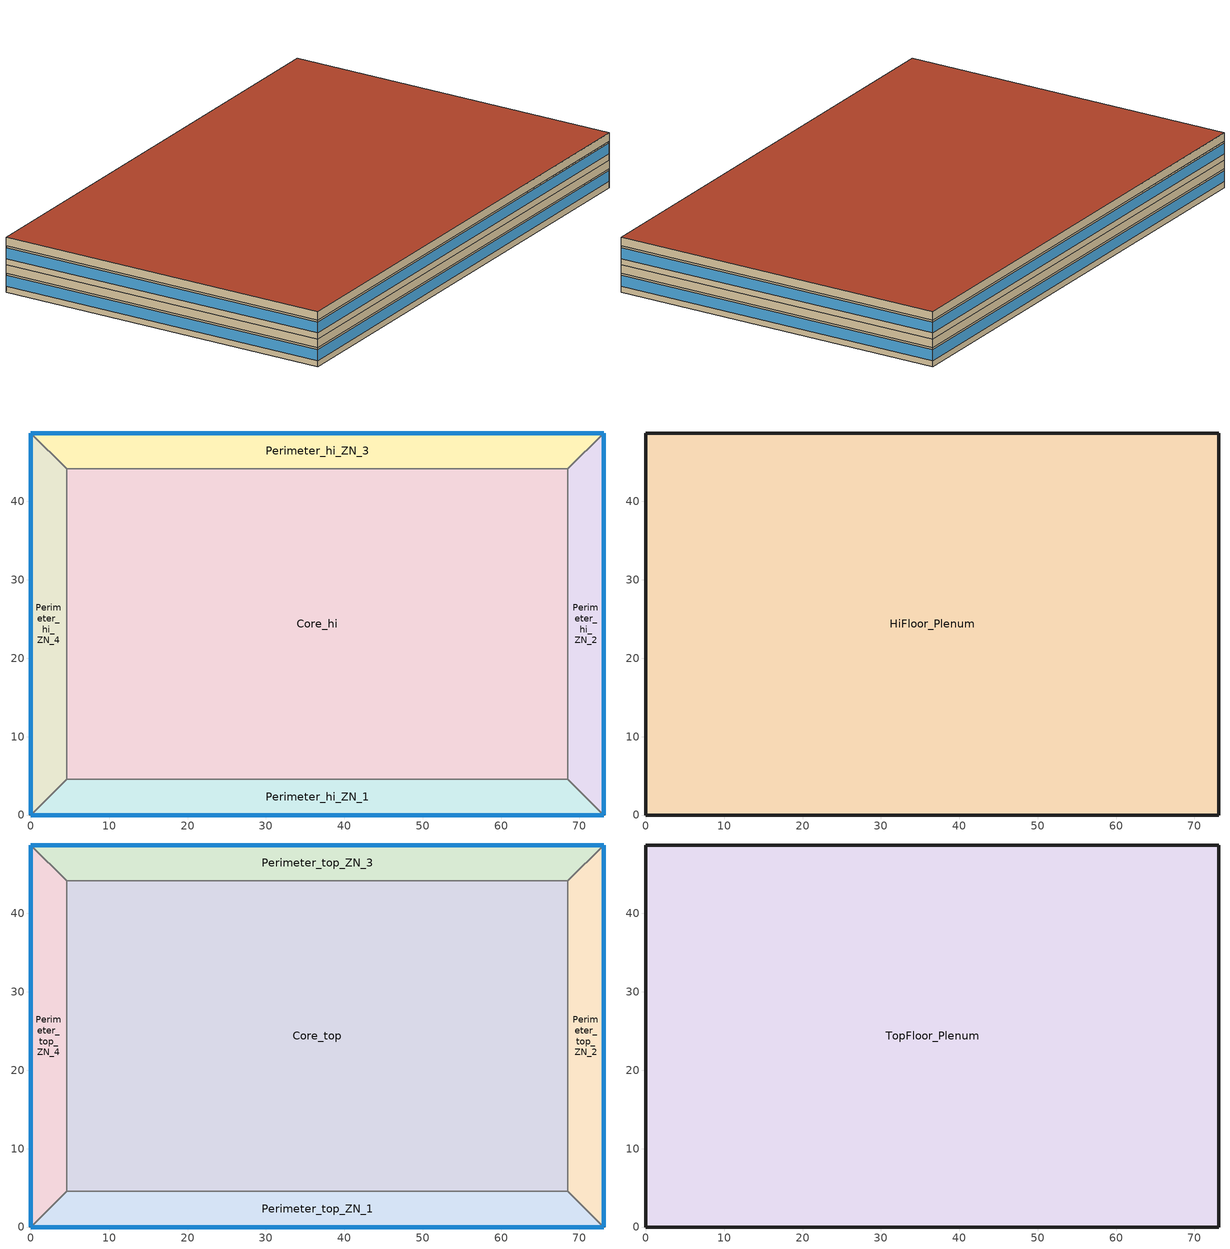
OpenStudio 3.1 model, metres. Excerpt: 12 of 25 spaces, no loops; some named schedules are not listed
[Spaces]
Core_hi
 floor adiabatic (TypicalFloorInterior): 68.53,44.16 68.53,4.57 4.57,4.57 4.57,44.16 z39.62
 wall to Perimeter_hi_ZN_2 (MetalFrameWallInterior): 68.53,4.57 68.53,44.16 z39.62:42.37
 wall to Perimeter_hi_ZN_3 (MetalFrameWallInterior): 68.53,44.16 4.57,44.16 z39.62:42.37
 wall to Perimeter_hi_ZN_1 (MetalFrameWallInterior): 4.57,4.57 68.53,4.57 z39.62:42.37
 wall to Perimeter_hi_ZN_4 (MetalFrameWallInterior): 4.57,44.16 4.57,4.57 z39.62:42.37
Perimeter_hi_ZN_2
 floor adiabatic (TypicalFloorInterior): 73.11,48.74 73.11,0 68.53,4.57 68.53,44.16 z39.62
 wall outside (MetalFrameWallU055): 73.11,0 73.11,48.74 z39.62:42.37
 wall to Perimeter_hi_ZN_1: 68.53,4.57 73.11,0 z39.62:42.37
 wall to Perimeter_hi_ZN_3 (MetalFrameWallInterior): 73.11,48.74 68.53,44.16 z39.62:42.37
 window (Base_AllCZ_FixedWindowU34): 73.11,0 73.11,48.74 z40.54:42.06
Perimeter_hi_ZN_3
 floor adiabatic (TypicalFloorInterior): 73.11,48.74 68.53,44.16 4.57,44.16 0,48.74 z39.62
 wall outside (MetalFrameWallU055): 73.11,48.74 0,48.74 z39.62:42.37
 wall to Perimeter_hi_ZN_4 (MetalFrameWallInterior): 0,48.74 4.57,44.16 z39.62:42.37
 window (Base_AllCZ_FixedWindowU34): 73.11,48.74 0,48.74 z40.54:42.06
Perimeter_hi_ZN_1
 floor adiabatic (TypicalFloorInterior): 68.53,4.57 73.11,0 0,0 4.57,4.57 z39.62
 wall outside (MetalFrameWallU055): 0,0 73.11,0 z39.62:42.37
 wall to Perimeter_hi_ZN_4 (MetalFrameWallInterior): 4.57,4.57 0,0 z39.62:42.37
 window (Base_AllCZ_FixedWindowU34): 0,0 73.11,0 z40.54:42.06
Perimeter_hi_ZN_4
 floor adiabatic (TypicalFloorInterior): 0,48.74 4.57,44.16 4.57,4.57 0,0 z39.62
 wall outside (MetalFrameWallU055): 0,48.74 0,0 z39.62:42.37
 window (Base_AllCZ_FixedWindowU34): 0,48.74 0,0 z40.54:42.06
HiFloor_Plenum
 floor to Core_hi (TypicalPlenumFloorInterior): 68.53,44.16 68.53,4.57 4.57,4.57 4.57,44.16 z42.37
 floor to Perimeter_hi_ZN_1 (TypicalPlenumFloorInterior): 68.53,4.57 73.11,0 0,0 4.57,4.57 z42.37
 floor to Perimeter_hi_ZN_2 (TypicalPlenumFloorInterior): 73.11,48.74 73.11,0 68.53,4.57 68.53,44.16 z42.37
 floor to Perimeter_hi_ZN_3 (TypicalPlenumFloorInterior): 73.11,48.74 68.53,44.16 4.57,44.16 0,48.74 z42.37
 floor to Perimeter_hi_ZN_4 (TypicalPlenumFloorInterior): 0,48.74 4.57,44.16 4.57,4.57 0,0 z42.37
 wall outside (MetalFrameWallU055): 73.11,0 73.11,48.74 0,48.74 0,0 73.11,0 z42.37:43.59
Core_top
 floor adiabatic (TypicalFloorInterior): 68.53,44.16 68.53,4.57 4.57,4.57 4.57,44.16 z43.59
 wall to Perimeter_top_ZN_2 (MetalFrameWallInterior): 68.53,4.57 68.53,44.16 z43.59:46.33
 wall to Perimeter_top_ZN_3 (MetalFrameWallInterior): 68.53,44.16 4.57,44.16 z43.59:46.33
 wall to Perimeter_top_ZN_1 (MetalFrameWallInterior): 4.57,4.57 68.53,4.57 z43.59:46.33
 wall to Perimeter_top_ZN_4 (MetalFrameWallInterior): 4.57,44.16 4.57,4.57 z43.59:46.33
Perimeter_top_ZN_2
 floor adiabatic (TypicalFloorInterior): 73.11,48.74 73.11,0 68.53,4.57 68.53,44.16 z43.59
 wall outside (MetalFrameWallU055): 73.11,0 73.11,48.74 z43.59:46.33
 wall to Perimeter_top_ZN_1: 68.53,4.57 73.11,0 z43.59:46.33
 wall to Perimeter_top_ZN_3 (MetalFrameWallInterior): 73.11,48.74 68.53,44.16 z43.59:46.33
 window (Base_AllCZ_FixedWindowU34): 73.11,0 73.11,48.74 z44.5:46.02
Perimeter_top_ZN_3
 floor adiabatic (TypicalFloorInterior): 73.11,48.74 68.53,44.16 4.57,44.16 0,48.74 z43.59
 wall outside (MetalFrameWallU055): 73.11,48.74 0,48.74 z43.59:46.33
 wall to Perimeter_top_ZN_4 (MetalFrameWallInterior): 0,48.74 4.57,44.16 z43.59:46.33
 window (Base_AllCZ_FixedWindowU34): 73.11,48.74 0,48.74 z44.5:46.02
Perimeter_top_ZN_1
 floor adiabatic (TypicalFloorInterior): 68.53,4.57 73.11,0 0,0 4.57,4.57 z43.59
 wall outside (MetalFrameWallU055): 0,0 73.11,0 z43.59:46.33
 wall to Perimeter_top_ZN_4 (MetalFrameWallInterior): 4.57,4.57 0,0 z43.59:46.33
 window (Base_AllCZ_FixedWindowU34): 0,0 73.11,0 z44.5:46.02
Perimeter_top_ZN_4
 floor adiabatic (TypicalFloorInterior): 0,48.74 4.57,44.16 4.57,4.57 0,0 z43.59
 wall outside (MetalFrameWallU055): 0,48.74 0,0 z43.59:46.33
 window (Base_AllCZ_FixedWindowU34): 0,48.74 0,0 z44.5:46.02
TopFloor_Plenum
 floor to Core_top (TypicalPlenumFloorInterior): 68.53,44.16 68.53,4.57 4.57,4.57 4.57,44.16 z46.33
 floor to Perimeter_top_ZN_1 (TypicalPlenumFloorInterior): 68.53,4.57 73.11,0 0,0 4.57,4.57 z46.33
 floor to Perimeter_top_ZN_2 (TypicalPlenumFloorInterior): 73.11,48.74 73.11,0 68.53,4.57 68.53,44.16 z46.33
 floor to Perimeter_top_ZN_3 (TypicalPlenumFloorInterior): 73.11,48.74 68.53,44.16 4.57,44.16 0,48.74 z46.33
 floor to Perimeter_top_ZN_4 (TypicalPlenumFloorInterior): 0,48.74 4.57,44.16 4.57,4.57 0,0 z46.33
 wall outside (MetalFrameWallU055): 73.11,0 73.11,48.74 0,48.74 0,0 73.11,0 z46.33:47.55
 roof outside (FlatNonresWoodFramingAndOtherRoofU034): 73.11,0 73.11,48.74 0,48.74 0,0 z47.55
[Site]
SACRAMENTO EXECUTIVE: Latitude {deg}=38.58; Longitude {deg}=-121.49; Time Zone {hr}=-8; Elevation {m}=4.572
[SizingPeriod:DesignDay] Barometric Pressure {Pa}=101284; Wind Speed {m/s}=2.3; Sky Clearness=0; Rain Indicator=0; Snow Indicator=0; Day of Month=21; Daylight Saving Time Indicator=0; Humidity Indicating Type=Wetbulb; Dry-Bulb Temperature Range Modifier Type=DefaultMultipliers
Name | Maximum Dry-Bulb Temperature {C} | Daily Dry-Bulb Temperature Range {deltaC} | Humidity Indicating Conditions at Maximum Dry-Bulb | Wind Direction {deg} | Month | Day Type | Solar Model Indicator | ASHRAE Taub | ASHRAE Taud
SACRAMENTO EXECUTIVE Ann Htg 99.6% Condns DB | -0.3 | 0 | -0.3 | 330 | 12 | WinterDesignDay | ASHRAEClearSky
SACRAMENTO EXECUTIVE  June .4% Condns DB=>MCWB | 39.4 | 16.5 | 21.6 | 220 | 6 | SummerDesignDay | ASHRAETau | 0.362 | 2.413
SACRAMENTO EXECUTIVE  July .4% Condns DB=>MCWB | 40.1 | 17.7 | 22 | 220 | 7 | SummerDesignDay | ASHRAETau | 0.363 | 2.407
SACRAMENTO EXECUTIVE  August .4% Condns DB=>MCWB | 40.1 | 17.5 | 21.2 | 220 | 8 | SummerDesignDay | ASHRAETau | 0.347 | 2.442
[Site:WaterMainsTemperature]
Calculation Method=Schedule; Temperature Schedule=WaterMainCZ12
[Building]
Large Office: North Axis {deg}=0
[Material]
Name | Roughness | Thickness {m} | Conductivity {W/m-K} | Density {kg/m3} | Specific Heat {J/kg-K} | Thermal Absorptance | Solar Absorptance | Visible Absorptance
Stucco - 7/8 in. | MediumRough | 0.022352 | 0.700948 | 1855.1 | 837.36 | 0.9 | 0.7 | 0.8
Air - Metal Wall Framing - 16 or 24 in. OC; Air - Metal Wall Framing - 16 or 24 in. OC 1 | Smooth | 0.1397 | 1.22017 | 1.28148 | 1004.832
Gypsum Board - 1/2 in. | Smooth | 0.0127 | 0.158656 | 640.739 | 1130.436 | 0.9 | 0.7 | 0.8
Gypsum Board - 5/8 in. | MediumRough | 0.016002 | 0.158656 | 640.739 | 1130.436 | 0.9 | 0.7 | 0.8
Metal Standing Seam - 1/16 in. | MediumRough | 0.0015875 | 2.21534 | 7820.53 | 502.416 | 0.75 | 0.37 | 0.75
Compliance Insulation R28.63 | Smooth | 0.116061 | 0.0230188 | 16.0185 | 1130.436 | 0.9 | 0.7 | 0.8
Metal Deck - 1/16 in. | MediumRough | 0.0015875 | 45.3452 | 7820.53 | 502.416 | 0.9 | 0.7 | 0.8
Concrete - 140 lb/ft3 - 4 in. | Smooth | 0.1016 | 1.9514 | 2239.06 | 921.096
Carpet - 3/4 in. | Smooth | 0.01905 | 0.0455183 | 288.332 | 1381.644 | 0.9 | 0.7 | 0.8
Acoustic Tile - 3/4 in. | MediumRough | 0.01905 | 0.0576335 | 288.332 | 795.492 | 0.9 | 0.7 | 0.8
Compliance Insulation R14.60 | Smooth | 0.0591861 | 0.0230188 | 16.0185 | 1130.436
Compliance Insulation R1.41 | Smooth | 0.00571591 | 0.0230188 | 16.0185 | 1130.436
Compliance Insulation R0.02 | Smooth | 8.10768e-05 | 0.0230188 | 16.0185 | 1130.436
[Construction]
MetalFrameWallU055: Stucco - 7/8 in., Compliance Insulation R14.60, Compliance Insulation R1.41, Compliance Insulation R0.02, Compliance Insulation R0.02, Air - Metal Wall Framing - 16 or 24 in. OC, Gypsum Board - 1/2 in.
MetalFrameWallInterior: Gypsum Board - 5/8 in., Air - Metal Wall Framing - 16 or 24 in. OC 1, Gypsum Board - 5/8 in.
FlatNonresWoodFramingAndOtherRoofU034: Metal Standing Seam - 1/16 in., Compliance Insulation R28.63
TypicalFloorInterior: Metal Deck - 1/16 in., Concrete - 140 lb/ft3 - 4 in., Carpet - 3/4 in.
TypicalPlenumFloorInterior: Acoustic Tile - 3/4 in.
Base_AllCZ_FixedWindowU34: Base_AllCZ_FixedWindowU34 Material
[WindowMaterial:SimpleGlazingSystem]
Base_AllCZ_FixedWindowU34 Material: U-Factor {W/m2-K}=1.93061; Solar Heat Gain Coefficient=0.22; Visible Transmittance=0.42
[Space]
Name | Building Story | Thermal Zone | Design Specification Outdoor Air Object
Core_hi | HiFloor | Core_hi Thermal Zone | Core_hi Thermal Zone Design Specification Outdoor Air
HiFloor_Plenum | HiFloor | HiFloor_Plenum Thermal Zone | HiFloor_Plenum Thermal Zone Design Specification Outdoor Air
Perimeter_hi_ZN_1 | HiFloor | Perimeter_hi_ZN_1 Thermal Zone | Perimeter_hi_ZN_1 Thermal Zone Design Specification Outdoor Air
Perimeter_hi_ZN_2 | HiFloor | Perimeter_hi_ZN_2 Thermal Zone | Perimeter_hi_ZN_2 Thermal Zone Design Specification Outdoor Air
Perimeter_hi_ZN_3 | HiFloor | Perimeter_hi_ZN_3 Thermal Zone | Perimeter_hi_ZN_3 Thermal Zone Design Specification Outdoor Air
Perimeter_hi_ZN_4 | HiFloor | Perimeter_hi_ZN_4 Thermal Zone | Perimeter_hi_ZN_4 Thermal Zone Design Specification Outdoor Air
Core_top | TopFloor | Core_top Thermal Zone | Core_top Thermal Zone Design Specification Outdoor Air
Perimeter_top_ZN_1 | TopFloor | Perimeter_top_ZN_1 Thermal Zone | Perimeter_top_ZN_1 Thermal Zone Design Specification Outdoor Air
Perimeter_top_ZN_2 | TopFloor | Perimeter_top_ZN_2 Thermal Zone | Perimeter_top_ZN_2 Thermal Zone Design Specification Outdoor Air
Perimeter_top_ZN_3 | TopFloor | Perimeter_top_ZN_3 Thermal Zone | Perimeter_top_ZN_3 Thermal Zone Design Specification Outdoor Air
Perimeter_top_ZN_4 | TopFloor | Perimeter_top_ZN_4 Thermal Zone | Perimeter_top_ZN_4 Thermal Zone Design Specification Outdoor Air
TopFloor_Plenum | TopFloor | TopFloor_Plenum Thermal Zone | TopFloor_Plenum Thermal Zone Design Specification Outdoor Air
[ThermalZone] Use Ideal Air Loads=No
Name | Multiplier | Thermostat
Core_hi Thermal Zone | 5 | Core_hi Thermal Zone Thermostat
Perimeter_hi_ZN_1 Thermal Zone | 5 | Perimeter_hi_ZN_1 Thermal Zone Thermostat
Perimeter_hi_ZN_2 Thermal Zone | 5 | Perimeter_hi_ZN_2 Thermal Zone Thermostat
Perimeter_hi_ZN_3 Thermal Zone | 5 | Perimeter_hi_ZN_3 Thermal Zone Thermostat
Perimeter_hi_ZN_4 Thermal Zone | 5 | Perimeter_hi_ZN_4 Thermal Zone Thermostat
HiFloor_Plenum Thermal Zone | 5
Core_top Thermal Zone | 1 | Core_top Thermal Zone Thermostat
Perimeter_top_ZN_1 Thermal Zone | 1 | Perimeter_top_ZN_1 Thermal Zone Thermostat
Perimeter_top_ZN_2 Thermal Zone | 1 | Perimeter_top_ZN_2 Thermal Zone Thermostat
Perimeter_top_ZN_3 Thermal Zone | 1 | Perimeter_top_ZN_3 Thermal Zone Thermostat
Perimeter_top_ZN_4 Thermal Zone | 1 | Perimeter_top_ZN_4 Thermal Zone Thermostat
TopFloor_Plenum Thermal Zone | 1
[Sizing:Zone] Zone Cooling Design Supply Air Temperature Input Method=SupplyAirTemperature; Zone Cooling Design Supply Air Temperature {C}=14; Zone Cooling Design Supply Air Temperature Difference {deltaC}=11.11; Zone Heating Design Supply Air Temperature Input Method=SupplyAirTemperature; Zone Heating Design Supply Air Temperature {C}=40; Zone Heating Design Supply Air Temperature Difference {deltaC}=11.11; Zone Cooling Design Supply Air Humidity Ratio {kg-H2O/kg-air}=0.0085; Zone Heating Design Supply Air Humidity Ratio {kg-H2O/kg-air}=0.008; Zone Heating Sizing Factor=1; Zone Cooling Sizing Factor=1; Cooling Design Air Flow Method=DesignDay; Cooling Minimum Air Flow per Zone Floor Area {m3/s-m2}=0; Cooling Minimum Air Flow {m3/s}=0; Cooling Minimum Air Flow Fraction=0; Heating Design Air Flow Method=DesignDay; Heating Maximum Air Flow per Zone Floor Area {m3/s-m2}=0; Heating Maximum Air Flow {m3/s}=0; Heating Maximum Air Flow Fraction=0; Account for Dedicated Outdoor Air System=No; Dedicated Outdoor Air System Control Strategy=NeutralSupplyAir; Dedicated Outdoor Air Low Setpoint Temperature for Design {C}=autosize; Dedicated Outdoor Air High Setpoint Temperature for Design {C}=autosize
GroundFloor_Plenum Thermal Zone; MidFloor_Plenum Thermal Zone; HiFloor_Plenum Thermal Zone; TopFloor_Plenum Thermal Zone
[BuildingStory]
HiFloor; TopFloor
[People:Definition] Number of People Calculation Method=People/Area; People per Space Floor Area {person/m2}=0.0538196; Fraction Radiant=0.3; Sensible Heat Fraction=0.555556
Core_hi People Definition; Perimeter_hi_ZN_1 People Definition; Perimeter_hi_ZN_2 People Definition; Perimeter_hi_ZN_3 People Definition; Perimeter_hi_ZN_4 People Definition; Core_top People Definition; Perimeter_top_ZN_1 People Definition; Perimeter_top_ZN_2 People Definition; Perimeter_top_ZN_3 People Definition; Perimeter_top_ZN_4 People Definition
[People] Number of People Schedule=OfficeOccupancy; Multiplier=1
Name | People Definition | Space or SpaceType | Activity Level Schedule
Core_hi People | Core_hi People Definition | Core_hi | Core_hi People Activity Level
Perimeter_hi_ZN_1 People | Perimeter_hi_ZN_1 People Definition | Perimeter_hi_ZN_1 | Perimeter_hi_ZN_1 People Activity Level
Perimeter_hi_ZN_2 People | Perimeter_hi_ZN_2 People Definition | Perimeter_hi_ZN_2 | Perimeter_hi_ZN_2 People Activity Level
Perimeter_hi_ZN_3 People | Perimeter_hi_ZN_3 People Definition | Perimeter_hi_ZN_3 | Perimeter_hi_ZN_3 People Activity Level
Perimeter_hi_ZN_4 People | Perimeter_hi_ZN_4 People Definition | Perimeter_hi_ZN_4 | Perimeter_hi_ZN_4 People Activity Level
Core_top People | Core_top People Definition | Core_top | Core_top People Activity Level
Perimeter_top_ZN_1 People | Perimeter_top_ZN_1 People Definition | Perimeter_top_ZN_1 | Perimeter_top_ZN_1 People Activity Level
Perimeter_top_ZN_2 People | Perimeter_top_ZN_2 People Definition | Perimeter_top_ZN_2 | Perimeter_top_ZN_2 People Activity Level
Perimeter_top_ZN_3 People | Perimeter_top_ZN_3 People Definition | Perimeter_top_ZN_3 | Perimeter_top_ZN_3 People Activity Level
Perimeter_top_ZN_4 People | Perimeter_top_ZN_4 People Definition | Perimeter_top_ZN_4 | Perimeter_top_ZN_4 People Activity Level
[SpaceInfiltration:DesignFlowRate] Design Flow Rate Calculation Method=Flow/ExteriorWallArea; Flow per Exterior Surface Area {m3/s-m2}=0.00119482; Constant Term Coefficient=0; Temperature Term Coefficient=0; Velocity Term Coefficient=0.224052; Velocity Squared Term Coefficient=0
Name | Space or SpaceType | Schedule
Core_hi Space Infiltration Design Flow Rate 1 | Core_hi | OfficeInfiltration
HiFloor_Plenum Space Infiltration Design Flow Rate 1 | HiFloor_Plenum | On
Perimeter_hi_ZN_1 Space Infiltration Design Flow Rate 1 | Perimeter_hi_ZN_1 | OfficeInfiltration
Perimeter_hi_ZN_2 Space Infiltration Design Flow Rate 1 | Perimeter_hi_ZN_2 | OfficeInfiltration
Perimeter_hi_ZN_3 Space Infiltration Design Flow Rate 1 | Perimeter_hi_ZN_3 | OfficeInfiltration
Perimeter_hi_ZN_4 Space Infiltration Design Flow Rate 1 | Perimeter_hi_ZN_4 | OfficeInfiltration
Core_top Space Infiltration Design Flow Rate 1 | Core_top | OfficeInfiltration
Perimeter_top_ZN_1 Space Infiltration Design Flow Rate 1 | Perimeter_top_ZN_1 | OfficeInfiltration
Perimeter_top_ZN_2 Space Infiltration Design Flow Rate 1 | Perimeter_top_ZN_2 | OfficeInfiltration
Perimeter_top_ZN_3 Space Infiltration Design Flow Rate 1 | Perimeter_top_ZN_3 | OfficeInfiltration
Perimeter_top_ZN_4 Space Infiltration Design Flow Rate 1 | Perimeter_top_ZN_4 | OfficeInfiltration
TopFloor_Plenum Space Infiltration Design Flow Rate 1 | TopFloor_Plenum | On
[Lights:Definition] Design Level Calculation Method=Watts/Area; Watts per Space Floor Area {W/m2}=6.45835; Fraction Radiant=0.97; Return Air Fraction=0
Core_hi Regulated Lights Definition; Perimeter_hi_ZN_1 Regulated Lights Definition; Perimeter_hi_ZN_2 Regulated Lights Definition; Perimeter_hi_ZN_3 Regulated Lights Definition; Perimeter_hi_ZN_4 Regulated Lights Definition; Core_top Regulated Lights Definition; Perimeter_top_ZN_1 Regulated Lights Definition; Perimeter_top_ZN_2 Regulated Lights Definition; Perimeter_top_ZN_3 Regulated Lights Definition; Perimeter_top_ZN_4 Regulated Lights Definition
[Lights] Schedule=OfficeLights; Fraction Replaceable=1
Name | Lights Definition | Space or SpaceType
Core_hi Regulated Lights | Core_hi Regulated Lights Definition | Core_hi
Perimeter_hi_ZN_1 Regulated Lights | Perimeter_hi_ZN_1 Regulated Lights Definition | Perimeter_hi_ZN_1
Perimeter_hi_ZN_2 Regulated Lights | Perimeter_hi_ZN_2 Regulated Lights Definition | Perimeter_hi_ZN_2
Perimeter_hi_ZN_3 Regulated Lights | Perimeter_hi_ZN_3 Regulated Lights Definition | Perimeter_hi_ZN_3
Perimeter_hi_ZN_4 Regulated Lights | Perimeter_hi_ZN_4 Regulated Lights Definition | Perimeter_hi_ZN_4
Core_top Regulated Lights | Core_top Regulated Lights Definition | Core_top
Perimeter_top_ZN_1 Regulated Lights | Perimeter_top_ZN_1 Regulated Lights Definition | Perimeter_top_ZN_1
Perimeter_top_ZN_2 Regulated Lights | Perimeter_top_ZN_2 Regulated Lights Definition | Perimeter_top_ZN_2
Perimeter_top_ZN_3 Regulated Lights | Perimeter_top_ZN_3 Regulated Lights Definition | Perimeter_top_ZN_3
Perimeter_top_ZN_4 Regulated Lights | Perimeter_top_ZN_4 Regulated Lights Definition | Perimeter_top_ZN_4
[ElectricEquipment:Definition] Design Level Calculation Method=Watts/Area; Watts per Space Floor Area {W/m2}=16.1459; Fraction Latent=0; Fraction Radiant=0.2; Fraction Lost=0
Core_hi Recepticle Loads Definition; Perimeter_hi_ZN_1 Recepticle Loads Definition; Perimeter_hi_ZN_2 Recepticle Loads Definition; Perimeter_hi_ZN_3 Recepticle Loads Definition; Perimeter_hi_ZN_4 Recepticle Loads Definition; Core_top Recepticle Loads Definition; Perimeter_top_ZN_1 Recepticle Loads Definition; Perimeter_top_ZN_2 Recepticle Loads Definition; Perimeter_top_ZN_3 Recepticle Loads Definition; Perimeter_top_ZN_4 Recepticle Loads Definition
[ElectricEquipment] Schedule=OfficeReceptacle
Name | Electric Equipment Definition | Space or SpaceType
Core_hi Recepticle Loads | Core_hi Recepticle Loads Definition | Core_hi
Perimeter_hi_ZN_1 Recepticle Loads | Perimeter_hi_ZN_1 Recepticle Loads Definition | Perimeter_hi_ZN_1
Perimeter_hi_ZN_2 Recepticle Loads | Perimeter_hi_ZN_2 Recepticle Loads Definition | Perimeter_hi_ZN_2
Perimeter_hi_ZN_3 Recepticle Loads | Perimeter_hi_ZN_3 Recepticle Loads Definition | Perimeter_hi_ZN_3
Perimeter_hi_ZN_4 Recepticle Loads | Perimeter_hi_ZN_4 Recepticle Loads Definition | Perimeter_hi_ZN_4
Core_top Recepticle Loads | Core_top Recepticle Loads Definition | Core_top
Perimeter_top_ZN_1 Recepticle Loads | Perimeter_top_ZN_1 Recepticle Loads Definition | Perimeter_top_ZN_1
Perimeter_top_ZN_2 Recepticle Loads | Perimeter_top_ZN_2 Recepticle Loads Definition | Perimeter_top_ZN_2
Perimeter_top_ZN_3 Recepticle Loads | Perimeter_top_ZN_3 Recepticle Loads Definition | Perimeter_top_ZN_3
Perimeter_top_ZN_4 Recepticle Loads | Perimeter_top_ZN_4 Recepticle Loads Definition | Perimeter_top_ZN_4
[AvailabilityManager:NightCycle] Applicability Schedule=Always On Discrete; Control Type=CycleOnAny; Thermostat Tolerance {deltaC}=1.11111; Cycling Run Time Control Type=ThermostatWithMinimumRunTime; Cycling Run Time {s}=900
Availability Manager Night Cycle 1; Availability Manager Night Cycle 2; Availability Manager Night Cycle 3; Availability Manager Night Cycle 4; Availability Manager Night Cycle 5
[ThermostatSetpoint:DualSetpoint] Heating Setpoint Temperature Schedule=OfficeHtgSetpt; Cooling Setpoint Temperature Schedule=OfficeClgSetpt
Core_hi Thermal Zone Thermostat; Perimeter_hi_ZN_1 Thermal Zone Thermostat; Perimeter_hi_ZN_2 Thermal Zone Thermostat; Perimeter_hi_ZN_3 Thermal Zone Thermostat; Perimeter_hi_ZN_4 Thermal Zone Thermostat; Core_top Thermal Zone Thermostat; Perimeter_top_ZN_1 Thermal Zone Thermostat; Perimeter_top_ZN_2 Thermal Zone Thermostat; Perimeter_top_ZN_3 Thermal Zone Thermostat; Perimeter_top_ZN_4 Thermal Zone Thermostat
[DesignSpecification:OutdoorAir] Outdoor Air Method=Maximum; Outdoor Air Flow per Person {m3/s-person}=0
Name | Outdoor Air Flow per Floor Area {m3/s-m2}
Core_hi Thermal Zone Design Specification Outdoor Air; Perimeter_hi_ZN_1 Thermal Zone Design Specification Outdoor Air; Perimeter_hi_ZN_2 Thermal Zone Design Specification Outdoor Air; Perimeter_hi_ZN_3 Thermal Zone Design Specification Outdoor Air; Perimeter_hi_ZN_4 Thermal Zone Design Specification Outdoor Air; Core_top Thermal Zone Design Specification Outdoor Air; Perimeter_top_ZN_1 Thermal Zone Design Specification Outdoor Air; Perimeter_top_ZN_2 Thermal Zone Design Specification Outdoor Air; Perimeter_top_ZN_3 Thermal Zone Design Specification Outdoor Air; Perimeter_top_ZN_4 Thermal Zone Design Specification Outdoor Air | 0.000762
HiFloor_Plenum Thermal Zone Design Specification Outdoor Air; TopFloor_Plenum Thermal Zone Design Specification Outdoor Air | 0
[Schedule:Year]
OfficeOccupancy: 12, 31, OfficeOccupancyWk
OfficeReceptacle: 12, 31, OfficeReceptacleWk
OfficeInfiltration: 12, 31, OfficeInfiltrationWk
On: 12, 31, OnWk
OfficeLights: 12, 31, OfficeLightsWk
OfficeClgSetpt: 12, 31, OfficeClgSetptWk
OfficeHtgSetpt: 12, 31, OfficeHtgSetptWk
[Schedule:Ruleset]
Name | Default Day Schedule
Core_hi People Activity Level | Schedule:Day #28
Perimeter_hi_ZN_1 People Activity Level | Schedule:Day #30
Perimeter_hi_ZN_2 People Activity Level | Schedule:Day #32
Perimeter_hi_ZN_3 People Activity Level | Schedule:Day #34
Perimeter_hi_ZN_4 People Activity Level | Schedule:Day #36
Core_top People Activity Level | Schedule:Day #38
Perimeter_top_ZN_1 People Activity Level | Schedule:Day #40
Perimeter_top_ZN_2 People Activity Level | Schedule:Day #42
Perimeter_top_ZN_3 People Activity Level | Schedule:Day #44
Perimeter_top_ZN_4 People Activity Level | Schedule:Day #46
